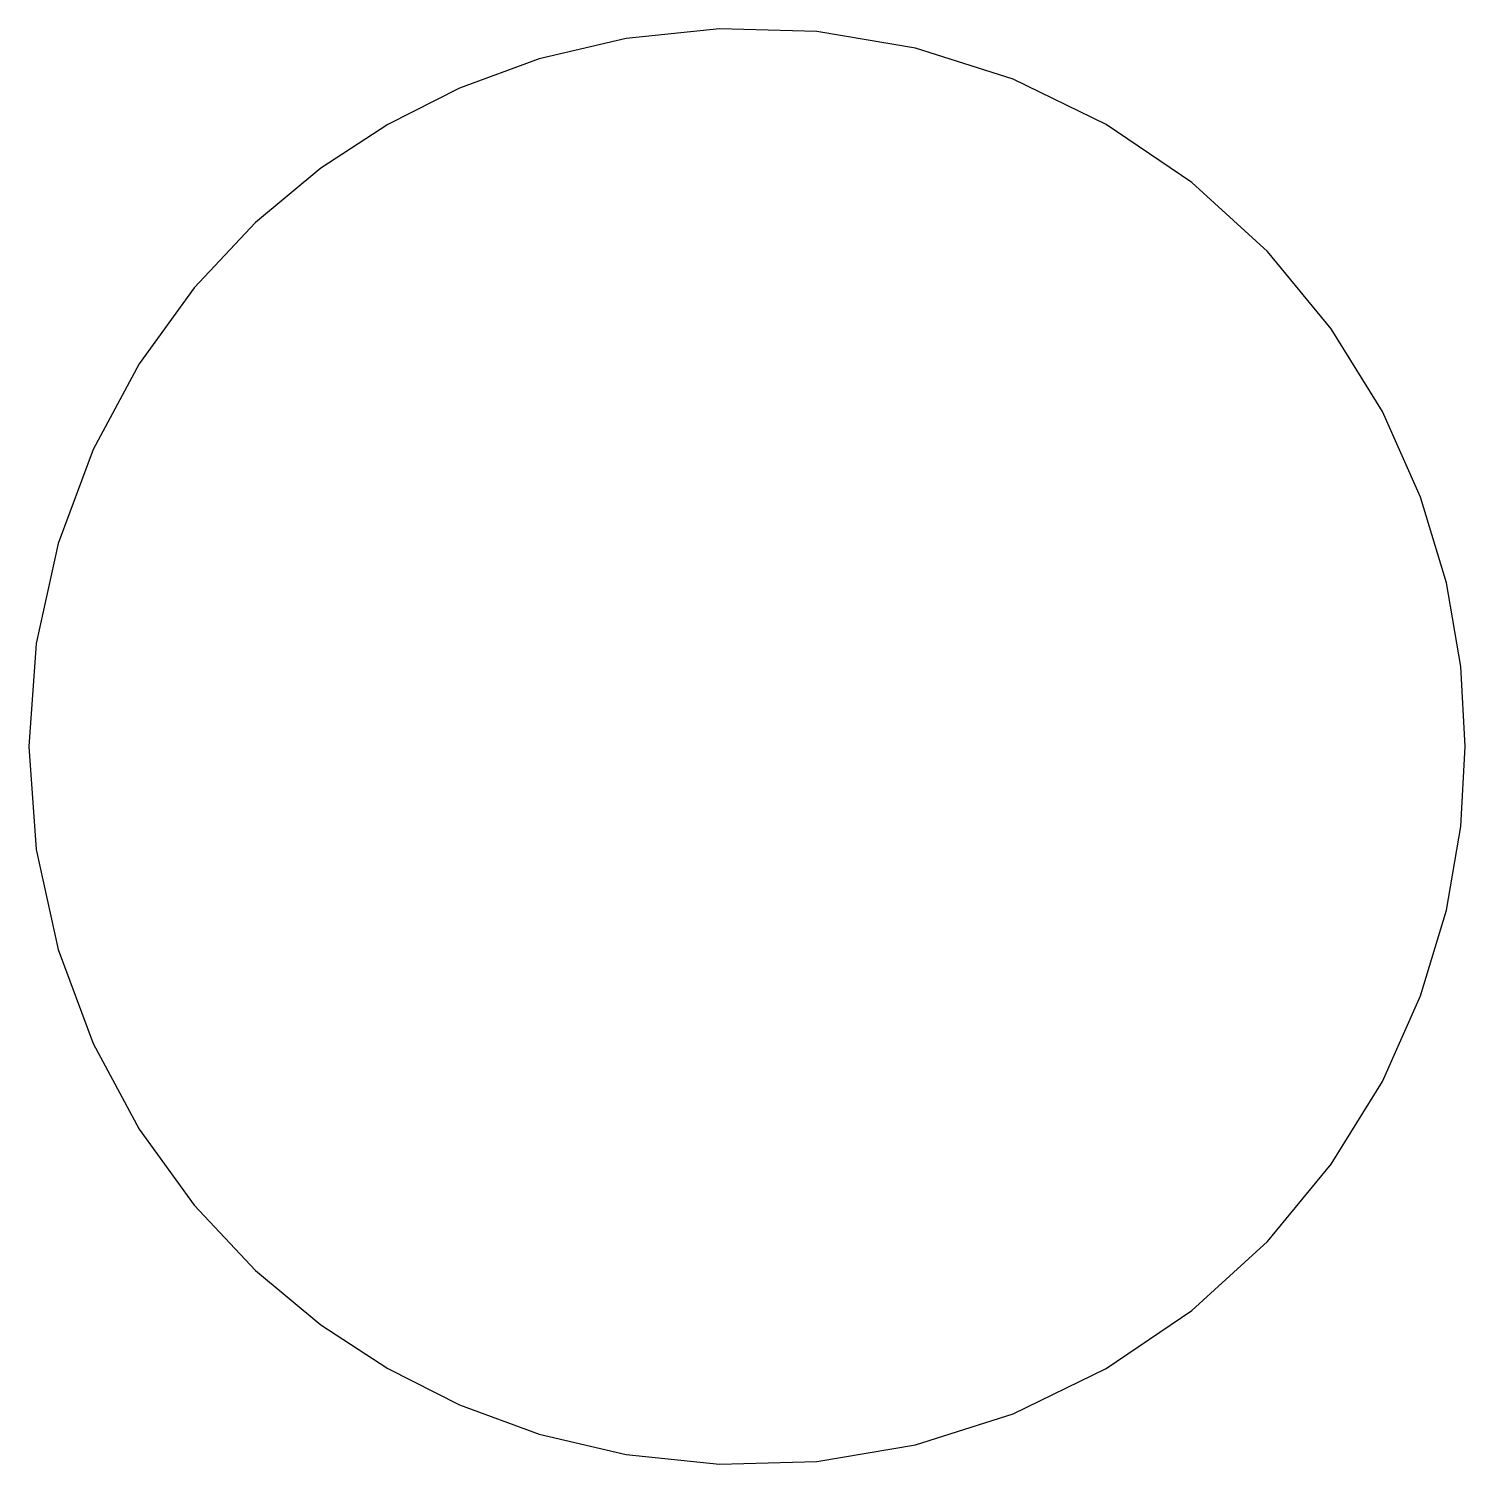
# Model space of a CAD drawing. Extents: x 0.1 to 74.9, y -74.9 to -0.1.
import ezdxf

# ---------------------------------------------------------------- set-up
doc = ezdxf.new("R2010")
doc.units = 0
doc.layers.get('0').update_dxf_attribs({"linetype": 'continuous'})

msp = doc.modelspace()

# ---------------------------------------------------------------- linework, layer by layer
at = {"color": 0}
msp.add_lwpolyline([(74.936, -37.5), (74.703, -33.33), (73.951, -28.968), (72.607, -24.502), (70.616, -20.043), (67.952, -15.725), (64.622, -11.696), (60.679, -8.103), (56.218, -5.079), (51.369, -2.728), (46.286, -1.11), (41.132, -0.241), (36.06, -0.092), (31.203, -0.597), (26.663, -1.667), (22.51, -3.196), (18.782, -5.079), (15.287, -7.366), (11.886, -10.199), (8.69, -13.595), (5.823, -17.549), (3.416, -22.016), (1.592, -26.914), (0.452, -32.125), (0.064, -37.5), (0.452, -42.875), (1.592, -48.086), (3.416, -52.984), (5.823, -57.451), (8.69, -61.405), (11.886, -64.801), (15.287, -67.634), (18.782, -69.921), (22.51, -71.804), (26.663, -73.333), (31.203, -74.403), (36.06, -74.908), (41.132, -74.759), (46.286, -73.89), (51.369, -72.272), (56.218, -69.921), (60.679, -66.897), (64.622, -63.304), (67.952, -59.275), (70.616, -54.957), (72.607, -50.498), (73.951, -46.032), (74.703, -41.67), (74.936, -37.5)], dxfattribs=at)

doc.saveas('drawing.dxf')
